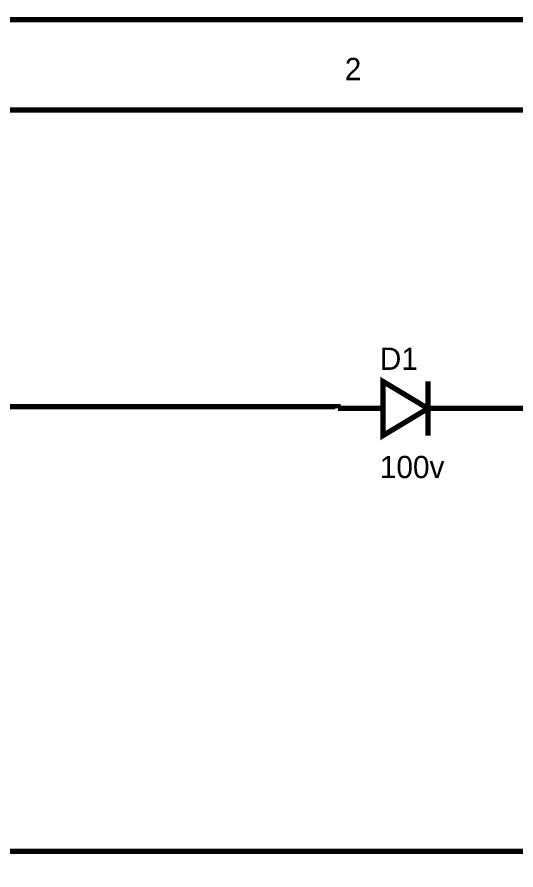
# Model space of a CAD drawing. Header units: millimetres. Extents: x 0 to 394, y 0 to 282.
# Drawn here: x 54.27 to 82.44, y 233.95 to 282.09 of the extents above; entities that cross this region are included whole.
import ezdxf

# ---------------------------------------------------------------- set-up
doc = ezdxf.new("R2010")
doc.units = ezdxf.units.MM
doc.layers.add('Sheet', color=255, linetype='Continuous')

msp = doc.modelspace()

# ---------------------------------------------------------------- linework, layer by layer
at = {"layer": 'Sheet'}
for points, const_width in [([(0.022, 281.94), (393.7, 281.94), (393.7, 0), (0.022, 0), (0.022, 281.94)], 0.3), ([(0.022, 281.94), (0.022, 0), (393.7, 0), (393.7, 281.94), (0.022, 281.94), (0.022, 281.94)], 0.0991), ([(5.099, 276.841), (388.624, 276.841), (388.624, 5.076), (5.099, 5.076), (5.099, 276.841)], 0.3), ([(5.099, 276.841), (5.099, 5.076), (388.624, 5.076), (388.624, 276.841), (5.099, 276.841), (5.099, 276.841)], 0.0991), ([(74.931, 258.467), (77.469, 259.995), (74.931, 261.522), (74.931, 258.467)], 0.3), ([(74.931, 258.467), (77.469, 259.995), (74.931, 261.522), (74.931, 258.467)], 0.0991)]:
    msp.add_lwpolyline(points, close=True, dxfattribs=dict(at, const_width=const_width))
at = {"layer": 'Sheet', "const_width": 0.3}
for points in [[(77.469, 261.522), (77.469, 258.467)], [(50.38, 260.096), (55.378, 260.096)], [(55.378, 260.096), (72.392, 260.096), (72.392, 259.995)], [(74.931, 259.995), (72.392, 259.995)], [(77.469, 259.995), (80.007, 259.995)], [(80.007, 259.995), (90.013, 259.995), (100.009, 259.995), (100.009, 257.614)], [(21.349, 255.008), (30.008, 255.008), (30.008, 234.995), (90.013, 234.995), (122.706, 234.995), (122.706, 244.833)]]:
    msp.add_lwpolyline(points, dxfattribs=at)

# ---------------------------------------------------------------- texts
at = {"layer": 'Sheet'}
for s, height, p in [('2', 1.258, (72.774, 278.526)), ('D1', 1.2579, (74.751, 262.174)), ('100v', 1.2579, (74.751, 256.064))]:
    msp.add_text(s, height=height, dxfattribs=at).set_placement(p)

doc.saveas('drawing.dxf')
